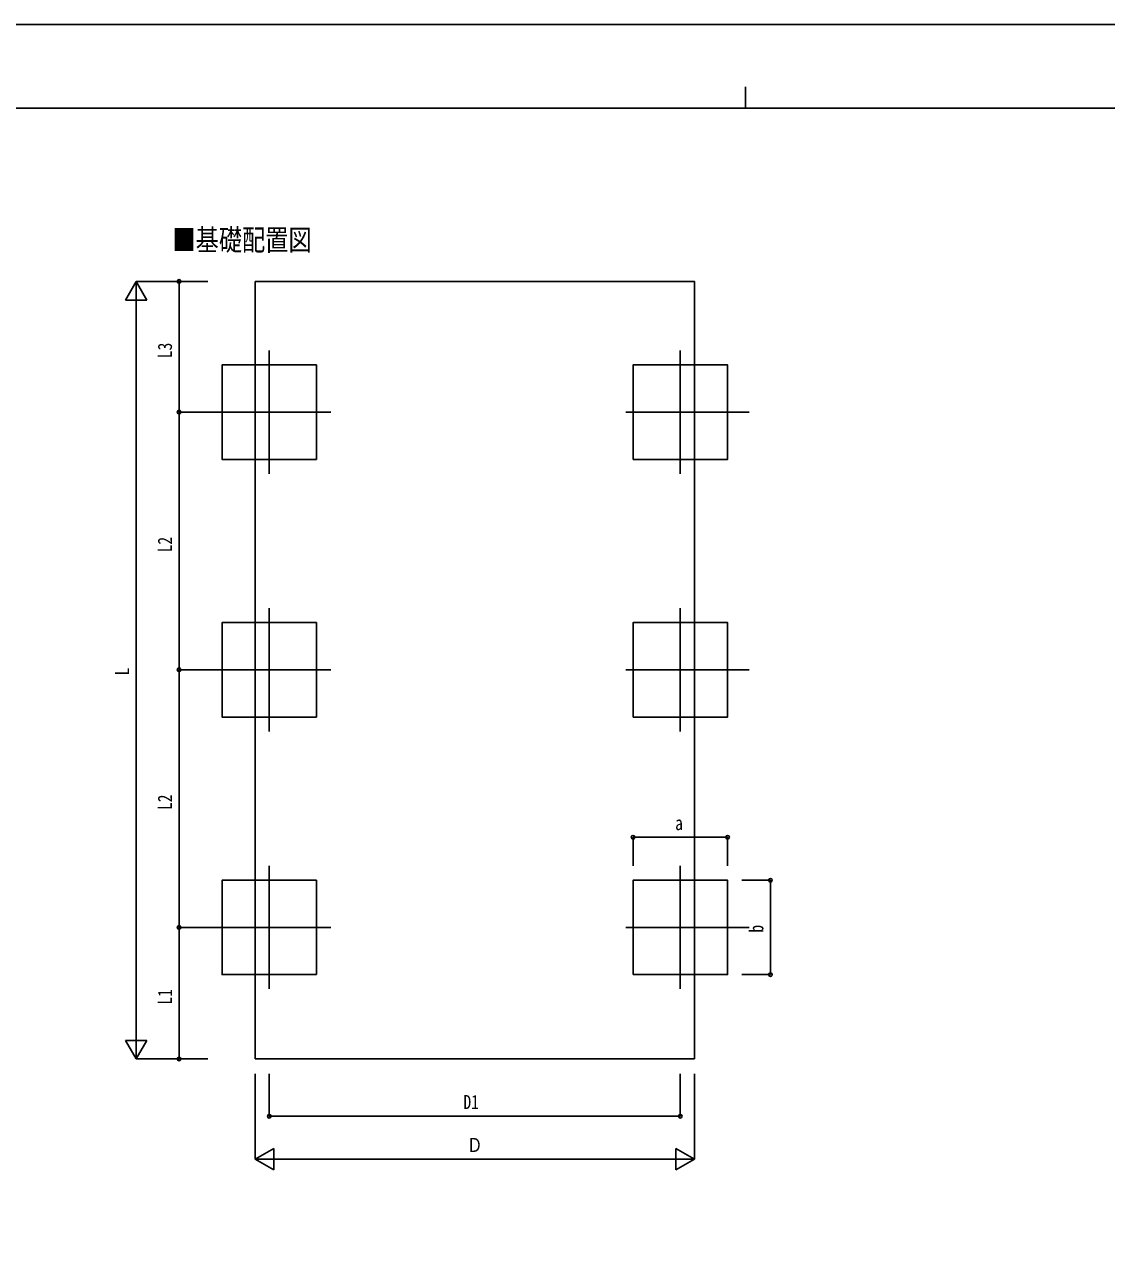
# Model space of a CAD drawing. Units: millimetres, scale not verified. Extents: x -12615 to 12615, y -8910 to 8910.
# Drawn here: x -5054 to 2508, y 345 to 8910 of the extents above; entities that cross this region are included whole.
import ezdxf
from ezdxf.enums import TextEntityAlignment as Align

# ---------------------------------------------------------------- set-up
doc = ezdxf.new("R2010")
doc.units = ezdxf.units.MM
doc.header["$LTSCALE"] = 40
for name, color, linetype in [('0-2_USER1', 3, 'Continuous'), ('0-4_YKK_12', 2, 'Continuous'), ('0-6_YKK_A1', 4, 'Continuous'), ('0-7_YKK_D', 6, 'Continuous'), ('0-8_YKK_ZWAK', 7, 'Continuous')]:
    doc.layers.add(name, color=color, linetype=linetype)
doc.styles.add('ＭＳ ゴシック', font='')
doc.styles.get('ＭＳ ゴシック').set_extended_font_data('MS Gothic')

msp = doc.modelspace()

# ---------------------------------------------------------------- linework, layer by layer
at = {"layer": '0-4_YKK_12'}
for p, q in [((-3343.44, 6631.85), (-3343.44, 5771.85)), ((-470.44, 6631.85), (-470.44, 5771.85)), ((-2913.44, 6201.85), (-3773.44, 6201.85)), ((-850.44, 6201.85), (9.56, 6201.85)), ((-3343.44, 4831.85), (-3343.44, 3971.85)), ((-470.44, 4831.85), (-470.44, 3971.85)), ((-2913.44, 4401.85), (-3773.44, 4401.85)), ((-850.44, 4401.85), (9.56, 4401.85)), ((-3343.44, 3031.85), (-3343.44, 2171.85)), ((-470.44, 3031.85), (-470.44, 2171.85)), ((-2913.44, 2601.85), (-3773.44, 2601.85)), ((-850.44, 2601.85), (9.56, 2601.85))]:
    msp.add_line(p, q, dxfattribs=at)
at = {"layer": '0-6_YKK_A1'}
for p, q in [((-3441.94, 7114.85), (-3441.94, 1682.85)), ((-3441.94, 1682.85), (-371.94, 1682.85))]:
    msp.add_line(p, q, dxfattribs=at)
msp.add_lwpolyline([(-3441.94, 7114.85), (-371.94, 7114.85), (-371.94, 1682.85)], dxfattribs=at)
for points in [[(-3013.44, 5871.85), (-3013.44, 6531.85), (-3673.44, 6531.85), (-3673.44, 5871.85)], [(-800.44, 5871.85), (-800.44, 6531.85), (-140.44, 6531.85), (-140.44, 5871.85)], [(-3013.44, 4071.85), (-3013.44, 4731.85), (-3673.44, 4731.85), (-3673.44, 4071.85)], [(-800.44, 4071.85), (-800.44, 4731.85), (-140.44, 4731.85), (-140.44, 4071.85)], [(-3013.44, 2271.85), (-3013.44, 2931.85), (-3673.44, 2931.85), (-3673.44, 2271.85)], [(-800.44, 2271.85), (-800.44, 2931.85), (-140.44, 2931.85), (-140.44, 2271.85)]]:
    msp.add_lwpolyline(points, close=True, dxfattribs=at)
at = {"layer": '0-7_YKK_D'}
for p, q in [((-4273.44, 7114.85), (-4348.44, 6984.95)), ((-3773.44, 7114.85), (-4274.44, 7114.85)), ((-4273.44, 7114.85), (-4198.44, 6984.95)), ((-4273.44, 7114.85), (-4273.44, 6855.04)), ((-3773.44, 7114.85), (-3974.44, 7114.85)), ((-3973.44, 7114.85), (-3973.44, 6201.85)), ((-4348.44, 6984.95), (-4198.44, 6984.95)), ((-4273.44, 1832.85), (-4273.44, 6964.85)), ((-3773.44, 6201.85), (-3974.44, 6201.85)), ((-3774.44, 6201.85), (-3974.44, 6201.85)), ((-3973.44, 4401.85), (-3973.44, 6201.85)), ((-3773.44, 4401.85), (-3974.44, 4401.85)), ((-3773.44, 4401.85), (-3974.44, 4401.85)), ((-3973.44, 2601.85), (-3973.44, 4401.85)), ((-800.44, 3031.85), (-800.44, 3232.85)), ((-800.44, 3231.85), (-140.44, 3231.85)), ((-140.44, 3031.85), (-140.44, 3232.85)), ((-40.44, 2931.85), (160.56, 2931.85)), ((159.56, 2271.85), (159.56, 2931.85)), ((-3773.44, 2601.85), (-3974.44, 2601.85)), ((-3773.44, 2601.85), (-3974.44, 2601.85)), ((-3973.44, 1682.85), (-3973.44, 2601.85)), ((-40.44, 2271.85), (160.56, 2271.85)), ((-4273.44, 1682.85), (-4273.44, 1942.66)), ((-4273.44, 1682.85), (-4348.44, 1812.76)), ((-4198.44, 1812.76), (-4348.44, 1812.76)), ((-4273.44, 1682.85), (-4198.44, 1812.76)), ((-3773.44, 1682.85), (-4274.44, 1682.85)), ((-3773.44, 1682.85), (-3974.44, 1682.85)), ((-3441.94, 1579.39), (-3441.94, 981.85)), ((-3343.44, 1579.39), (-3343.44, 1281.85)), ((-470.44, 1579.39), (-470.44, 1281.85)), ((-371.94, 1579.39), (-371.94, 981.85)), ((-3343.44, 1282.85), (-470.44, 1282.85)), ((-3441.94, 982.85), (-3312.04, 1057.85)), ((-3312.04, 907.85), (-3312.04, 1057.85)), ((-371.94, 982.85), (-501.84, 1057.85)), ((-501.84, 1057.85), (-501.84, 907.85)), ((-3441.94, 982.85), (-3312.04, 907.85)), ((-3441.94, 982.85), (-3182.13, 982.85)), ((-521.94, 982.85), (-3291.94, 982.85)), ((-371.94, 982.85), (-631.75, 982.85)), ((-371.94, 982.85), (-501.84, 907.85))]:
    msp.add_line(p, q, dxfattribs=at)
for centre in [(-3973.44, 7114.85), (-3973.44, 6201.85), (-3973.44, 6201.85), (-3973.44, 4401.85), (-3973.44, 4401.85), (-800.44, 3231.85), (-140.44, 3231.85), (159.56, 2931.85), (-3973.44, 2601.85), (-3973.44, 2601.85), (159.56, 2271.85), (-3973.44, 1682.85), (-3343.44, 1282.85), (-470.44, 1282.85)]:
    msp.add_circle(centre, 12.75, dxfattribs=at)
at = {"layer": '0-8_YKK_ZWAK'}
for p, q in [((-14.94, 8475), (-14.94, 8325)), ((11685.06, 8325), (-11714.94, 8325))]:
    msp.add_line(p, q, dxfattribs=at)
msp.add_lwpolyline([(-12615, -8910), (12615, -8910), (12615, 8910), (-12615, 8910)], close=True, dxfattribs=at)

# ---------------------------------------------------------------- texts
at = {"layer": '0-2_USER1', "style": 'ＭＳ ゴシック', "width": 0.8}
msp.add_text('■基礎配置図', height=148.5, dxfattribs=at).set_placement((-4019.52, 7286.62), align=Align.BOTTOM_LEFT)
at = {"layer": '0-7_YKK_D', "style": 'ＭＳ ゴシック', "width": 0.8}
for s, p in [('L3', (-3993.44, 6579.15)), ('L2', (-3993.44, 5222.65)), ('L', (-4293.44, 4362.85)), ('L2', (-3993.44, 3422.65)), ('b', (139.56, 2565.85)), ('L1', (-3993.44, 2063.15))]:
    msp.add_text(s, height=98.97, rotation=90, dxfattribs=at).set_placement(p, align=Align.BOTTOM_LEFT)
for s, p in [('a', (-506.44, 3251.85)), ('D1', (-1986.14, 1302.85)), ('Ｄ', (-1960.94, 1002.85))]:
    msp.add_text(s, height=98.97, dxfattribs=at).set_placement(p, align=Align.BOTTOM_LEFT)

doc.saveas('drawing.dxf')
